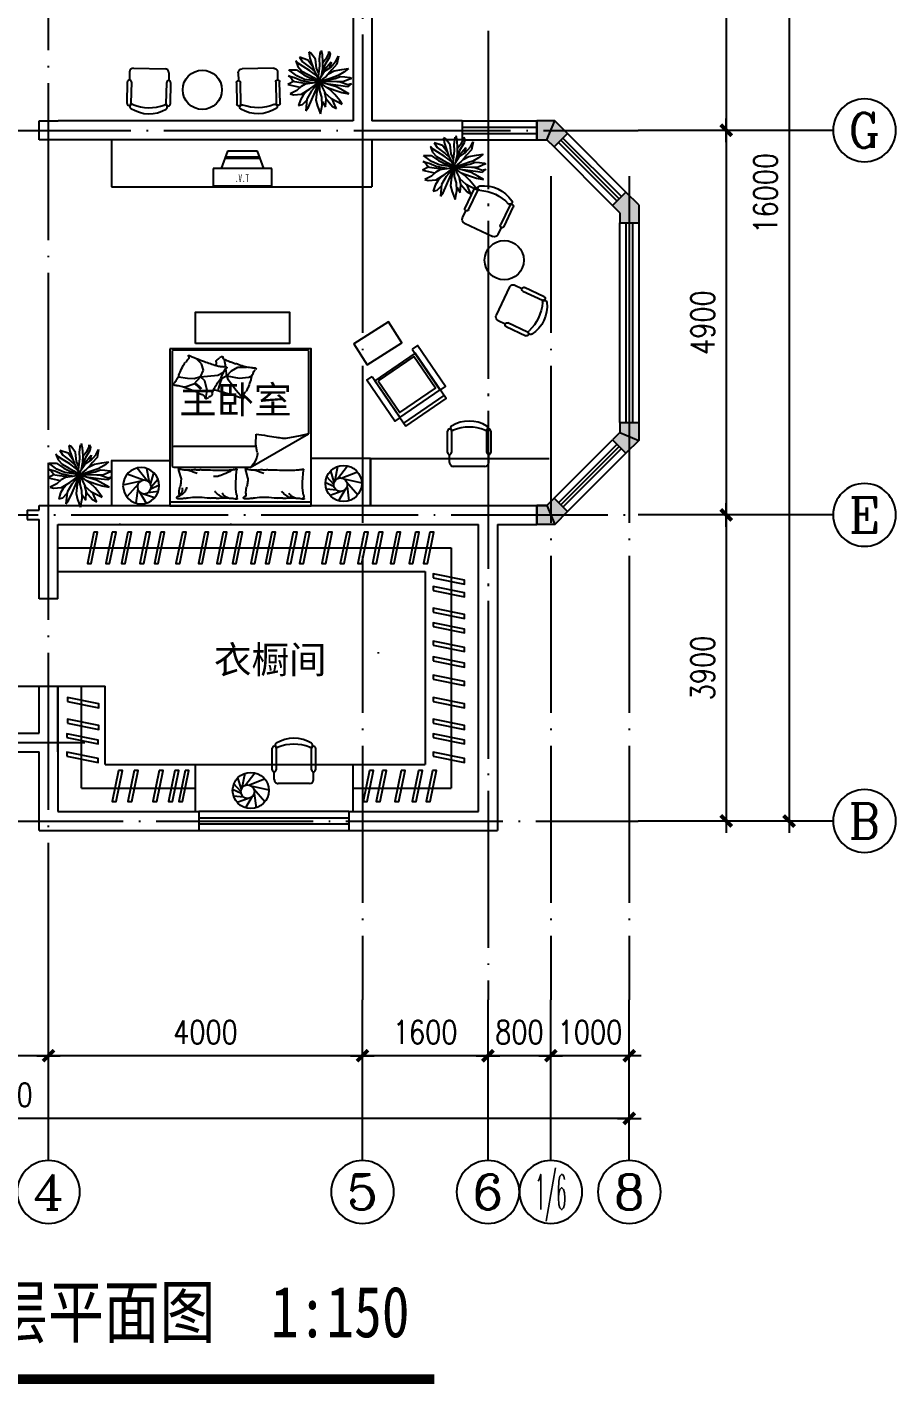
# Model space of a CAD drawing. Extents: x 68494 to 246694, y -171764 to -76879.
# Drawn here: x 166499 to 177568, y -144296 to -127010 of the extents above; entities that cross this region are included whole.
import ezdxf
from ezdxf.enums import TextEntityAlignment as Align

# ---------------------------------------------------------------- set-up
doc = ezdxf.new("R2010")
doc.units = 0
doc.header["$LTSCALE"] = 1000
doc.header["$MEASUREMENT"] = 0
doc.linetypes.add('DOTE', pattern=[2.42, 2, -0.2, 0.02, -0.2])
doc.layers.get('0').update_dxf_attribs({"linetype": 'CONTINUOUS'})
for name, color, linetype in [('111', 30, 'CONTINUOUS'), ('AXIS', 3, 'CONTINUOUS'), ('AXIS_TEXT', 7, 'CONTINUOUS'), ('DOTE', 1, 'DOTE'), ('TEXT', 7, 'CONTINUOUS'), ('Tile', 8, 'CONTINUOUS'), ('WALL', 4, 'CONTINUOUS'), ('WINDOW', 51, 'CONTINUOUS'), ('WINDOW_TEXT', 7, 'CONTINUOUS'), ('家具', 30, 'CONTINUOUS')]:
    doc.layers.add(name, color=color, linetype=linetype)
doc.styles.add('COMPLEX', font='COMPLEX')
doc.styles.add('DIM_FONT', font='SIMPLEX', dxfattribs={"width": 0.8})
doc.styles.add('HZTXT', font='', dxfattribs={"width": 0.7, "height": 600})
doc.styles.get("Standard").update_dxf_attribs({"font": ''})
doc.styles.get('HZTXT').set_extended_font_data('FangSong_GB2312')
doc.styles.get('Standard').set_extended_font_data('KaiTi_GB2312')
doc.dimstyles.new('AXIS', dxfattribs={"dimtxt": 300, "dimasz": 1, "dimexe": 250, "dimexo": 300, "dimgap": 150, "dimtad": 1, "dimdec": 0, "dimzin": 0, "dimdsep": 46, "dimtxsty": 'DIM_FONT', "dimblk": '_DIMX', "dimblk1": 'DIMBK1', "dimblk2": 'DIMBK1', "dimcen": 1, "dimse1": 1, "dimse2": 1, "dimclrt": 7, "dimadec": 0, "dimazin": 0, "dimtfac": 1, "dimtdec": 0, "dimtix": 1, "dimtmove": 2, "dimatfit": 3, "dimldrblk": '_DIMX', "dimfxl": 1, "dimtvp": 1.5, "dimtolj": 1, "dimtzin": 0, "dimarcsym": 0})

# ---------------------------------------------------------------- blocks, each defined once
blk = doc.blocks.new('M_C5')
for p, q in [((-71, 21), (-106, 120)), ((-60, 63), (-50, 152)), ((-28, 86), (7, 160)), ((-9, 88), (59, 149)), ((-54, -14), (-154, 45)), ((12, 83), (112, 114)), ((26, 75), (152, 50)), ((42, 53), (156, -35)), ((48, 21), (102, -123)), ((-26, -30), (-153, -47)), ((14, -26), (-99, -126)), ((41, -2), (5, -160))]:
    blk.add_line(p, q)
for centre, radius in [((0, 0), 160), ((-11, 28), 60)]:
    blk.add_circle(centre, radius)
at = {"width": 0.8, "flags": 9}
for tag in ['XSIZE', 'YSIZE']:
    blk.add_attdef(tag, (0, 0), '', height=0.5, dxfattribs=at)
blk = doc.blocks.new('M_F3')
for p, q in [((-137, 463), (-172, 477)), ((-172, 477), (-155, 384)), ((-65, 367), (-137, 463)), ((-1, 371), (16, 486)), ((26, 511), (42, 438)), ((42, 438), (49, 319)), ((118, 392), (151, 452)), ((151, 452), (149, 488)), ((149, 488), (172, 452)), ((172, 452), (160, 396)), ((-379, 338), (-344, 250)), ((-336, 298), (-379, 338)), ((-344, 250), (-280, 177)), ((-260, 250), (-336, 298)), ((-184, 352), (-317, 396)), ((-317, 396), (-270, 321)), ((-270, 321), (-143, 227)), ((-157, 187), (-260, 250)), ((-105, 242), (-184, 352)), ((-155, 384), (-89, 196)), ((-143, 227), (-77, 167)), ((-50, 223), (-65, 367)), ((-11, 137), (-50, 223)), ((-17, 89), (3, 267)), ((3, 267), (-1, 371)), ((86, 275), (35, 153)), ((49, 319), (46, 206)), ((49, 309), (118, 392)), ((80, 173), (176, 235)), ((160, 396), (86, 275)), ((87, 205), (184, 321)), ((184, 321), (160, 227)), ((176, 235), (262, 331)), ((277, 286), (197, 198)), ((262, 331), (301, 415)), ((301, 415), (277, 286)), ((-405, 13), (-504, -36)), ((-468, 83), (-494, 98)), ((-494, 98), (-398, 71)), ((-490, 194), (-367, 196)), ((-363, 102), (-490, 194)), ((-435, 39), (-468, 83)), ((-393, 2), (-435, 39)), ((-398, 71), (-285, 27)), ((-202, -25), (-393, 2)), ((-367, 196), (-250, 117)), ((-237, 44), (-363, 102)), ((-285, 27), (-153, -2)), ((-280, 177), (-178, 123)), ((-250, 117), (-45, 15)), ((-67, 21), (-237, 44)), ((-178, 123), (-91, 75)), ((-45, 102), (-157, 187)), ((-157, -111), (1, 3)), ((1, 3), (-126, -140)), ((-120, -276), (1, 3)), ((1, 3), (-116, -15)), ((-91, 75), (1, 3)), ((-89, 196), (1, 3)), ((1, 3), (-67, 21)), ((1, 3), (-42, -144)), ((1, 3), (-17, 89)), ((1, 3), (14, 71)), ((170, 60), (1, 3)), ((57, 58), (1, 3)), ((1, 3), (248, 58)), ((155, 8), (1, 3)), ((1, 3), (88, -178)), ((83, -65), (1, 3)), ((270, -77), (1, 3)), ((7, -140), (1, 3)), ((14, 71), (80, 173)), ((46, 206), (24, 94)), ((106, 92), (57, 58)), ((87, 205), (58, 144)), ((166, 158), (106, 92)), ((141, 130), (236, 181)), ((275, 6), (155, 8)), ((197, 198), (166, 158)), ((229, 81), (170, 60)), ((295, 104), (229, 81)), ((236, 181), (355, 202)), ((248, 58), (334, 89)), ((371, 4), (275, 6)), ((390, 158), (295, 104)), ((330, 5), (453, -38)), ((334, 89), (402, 85)), ((355, 202), (460, 215)), ((454, 39), (371, 4)), ((460, 215), (390, 158)), ((402, 85), (482, 73)), ((507, 60), (454, 39)), ((482, 73), (507, 60)), ((-504, -36), (-311, -82)), ((-363, -136), (-468, -188)), ((-468, -188), (-414, -205)), ((-414, -205), (-287, -190)), ((-293, -71), (-363, -136)), ((-260, -209), (-303, -280)), ((-227, -32), (-293, -71)), ((-287, -190), (-157, -111)), ((-195, -134), (-260, -209)), ((-116, -15), (-227, -32)), ((-126, -140), (-200, -269)), ((-153, -2), (-82, -10)), ((-42, -144), (-56, -288)), ((36, -242), (7, -140)), ((164, -117), (83, -65)), ((108, -265), (85, -173)), ((88, -178), (180, -255)), ((342, -59), (103, -28)), ((109, -82), (260, -134)), ((246, -199), (164, -117)), ((324, -294), (246, -199)), ((260, -134), (357, -167)), ((377, -132), (270, -77)), ((447, -73), (342, -59)), ((357, -167), (468, -188)), ((468, -188), (377, -132)), ((507, -23), (447, -73)), ((453, -38), (507, -23)), ((-303, -280), (-334, -374)), ((-334, -374), (-270, -355)), ((-270, -355), (-204, -288)), ((-200, -269), (-219, -455)), ((-219, -455), (-176, -399)), ((-176, -399), (-120, -276)), ((-56, -288), (-32, -384)), ((-32, -384), (14, -505)), ((14, -505), (40, -370)), ((40, -370), (36, -242)), ((40, -311), (98, -395)), ((98, -395), (106, -265)), ((106, -265), (207, -386)), ((180, -255), (262, -299)), ((246, -367), (203, -267)), ((207, -386), (271, -420)), ((271, -420), (246, -367)), ((262, -299), (359, -349)), ((359, -349), (324, -294))]:
    blk.add_line(p, q)
at = {"width": 0.8, "flags": 9}
for tag, p in [('XSIZE', (-2, 0)), ('YSIZE', (0, 0))]:
    blk.add_attdef(tag, p, '', height=0.2, dxfattribs=at)
blk = doc.blocks.new('_DIMX')
blk.add_line((-150, 0), (150, 0))
at = {"const_width": 50}
blk.add_lwpolyline([(-70, -70), (70, 70)], dxfattribs=at)
blk = doc.blocks.new('*D282')
at = {"color": 0, "linetype": 'ByBlock', "transparency": 16777216}
blk.add_line((174170, -140914), (159572, -140914), dxfattribs=at)
at = {"color": 0, "linetype": 'ByBlock', "transparency": 16777216, "rotation": 180.0000000000004}
blk.add_blockref('_DIMX', (159571, -140914), dxfattribs=at)
at = {"color": 0, "linetype": 'ByBlock', "transparency": 16777216}
blk.add_blockref('_DIMX', (174171, -140914), dxfattribs=at)
at = {"color": 7, "linetype": 'ByBlock', "transparency": 16777216, "insert": (166056, -140614), "char_height": 300, "attachment_point": 5, "style": 'DIM_FONT'}
blk.add_mtext('\\A1;14600', dxfattribs=at)
blk = doc.blocks.new('DIMBK1')
at = {"color": 0}
blk.add_line((-1, 0), (1, 0), dxfattribs=at)
blk.add_circle((0, 0), 0.25, dxfattribs=at)
blk = doc.blocks.new('*D281')
at = {"color": 0, "linetype": 'ByBlock', "transparency": 16777216}
blk.add_line((170770, -140115), (166772, -140115), dxfattribs=at)
at = {"color": 0, "linetype": 'ByBlock', "transparency": 16777216, "rotation": 180.0000000000007}
blk.add_blockref('_DIMX', (166771, -140115), dxfattribs=at)
at = {"color": 0, "linetype": 'ByBlock', "transparency": 16777216}
blk.add_blockref('_DIMX', (170771, -140115), dxfattribs=at)
at = {"color": 7, "linetype": 'ByBlock', "transparency": 16777216, "insert": (168771, -139815), "char_height": 300, "attachment_point": 5, "style": 'DIM_FONT'}
blk.add_mtext('\\A1;4000', dxfattribs=at)
blk = doc.blocks.new('*D260')
at = {"color": 0, "linetype": 'ByBlock', "transparency": 16777216}
blk.add_line((166770, -140115), (164272, -140115), dxfattribs=at)
at = {"color": 0, "linetype": 'ByBlock', "transparency": 16777216, "rotation": 180}
blk.add_blockref('_DIMX', (164271, -140115), dxfattribs=at)
at = {"color": 0, "linetype": 'ByBlock', "transparency": 16777216}
blk.add_blockref('_DIMX', (166771, -140115), dxfattribs=at)
at = {"color": 7, "linetype": 'ByBlock', "transparency": 16777216, "insert": (165521, -139815), "char_height": 300, "attachment_point": 5, "style": 'DIM_FONT'}
blk.add_mtext('\\A1;2500', dxfattribs=at)
blk = doc.blocks.new('_AXISO')
blk.add_circle((0, 0), 0.5)
at = {"layer": 'AXIS_TEXT', "style": 'COMPLEX', "width": 1.041667}
blk.add_attdef('A', text='', height=0.56, dxfattribs=at).set_placement((-0.25, -0.28), (0.25, -0.28), align=Align.FIT)
blk = doc.blocks.new('M_C32CXI')
for p, q in [((-188, 275), (87, 275)), ((87, 225), (-188, 225)), ((212, 250), (112, 250)), ((262, 200), (262, -200)), ((-188, -225), (87, -225)), ((87, -275), (-188, -275)), ((212, -250), (112, -250))]:
    blk.add_line(p, q)
for centre, radius, start, end in [((111, 0), 426, 148.1092, 211.8908), ((-227, 210), 28.1, 338.7607, 148.1092), ((314, 0), 552, 158.7607, 201.2393), ((-188, 250), 25, 90, 270), ((87, 250), 25, 270, 90), ((212, 200), 50, 0, 90), ((-227, -210), 28.1, 211.8908, 21.2393), ((-188, -250), 25, 90, 270), ((87, -250), 25, 270, 90), ((212, -200), 50, 270, 0)]:
    blk.add_arc(centre, radius, start, end)
at = {"width": 0.8, "flags": 9}
for tag in ['XSIZE', 'YSIZE']:
    blk.add_attdef(tag, (0, 0), '', height=0.5, dxfattribs=at)
blk = doc.blocks.new('M_C54TQD')
for p, q in [((0, -52), (1500, -52)), ((26, -509), (26, -1968)), ((853, -489), (46, -489)), ((853, -489), (1472, -916)), ((46, -761), (915, -761)), ((1472, -1968), (1472, -916)), ((381, -1368), (395, -1471)), ((778, -1368), (698, -1472)), ((161, -1514), (137, -1518)), ((255, -1552), (161, -1514)), ((324, -1645), (255, -1552)), ((395, -1471), (369, -1593)), ((528, -1559), (509, -1470)), ((548, -1617), (528, -1559)), ((698, -1472), (623, -1603)), ((90, -1638), (87, -1645)), ((188, -1621), (90, -1638)), ((257, -1618), (188, -1621)), ((324, -1645), (257, -1618)), ((369, -1593), (324, -1645)), ((324, -1645), (510, -1664)), ((324, -1645), (355, -1728)), ((355, -1728), (335, -1810)), ((510, -1664), (560, -1700)), ((605, -1658), (548, -1617)), ((560, -1700), (572, -1709)), ((605, -1658), (594, -1752)), ((623, -1603), (605, -1658)), ((605, -1658), (734, -1626)), ((605, -1658), (655, -1721)), ((655, -1721), (720, -1769)), ((734, -1626), (837, -1640)), ((837, -1640), (873, -1660)), ((335, -1810), (281, -1873)), ((592, -1767), (580, -1861)), ((720, -1769), (813, -1769)), ((46, -1988), (1452, -1988))]:
    blk.add_line(p, q)
blk.add_lwpolyline([(0, -2000), (0, 0), (1500, 0), (1500, -2000)], close=True)
for points in [[(101, -127, -0.263368), (73, -108, -0.494818), (82, -89, -0.049225), (100, -88, -0.036831), (124, -89, -0.031893), (161, -97, 0.035782), (195, -104, 0.032941), (285, -110, 0.026564), (396, -104, 0.017905), (434, -99, -0.033397), (454, -97, -0.03204), (491, -97, 0.018442), (555, -101, 0.010837), (620, -100, 0.014624), (668, -97, 0.111249), (691, -89, -0.153708), (708, -86, -0.076444), (715, -87, -0.215512), (717, -89, -0.585858), (714, -92, 0.363489), (709, -95, 0.191716), (709, -106, -0.129675), (711, -123, -0.01735), (708, -140, 0.019326), (706, -155, 0.018818), (699, -223, 0.021828), (698, -283, 0.006204), (700, -316, 0.001963), (706, -423, 0.028341), (710, -459, -0.117014), (709, -468, -0.36606), (708, -469, -0.03973), (694, -466, -0.048309), (681, -461, 0.062981), (670, -457, 0.04058), (647, -454, 0.014345), (580, -451, 0.005484), (454, -452, 0.007153), (358, -455, 0.008762), (316, -458, -0.008153), (270, -461, -0.06251), (213, -456, 0.078669), (167, -454, 0.047825), (145, -459, -0.034494), (114, -466, -0.023571), (89, -469, -0.510228), (88, -468), (95, -438), (116, -356, 0.073041), (118, -336, 0.023305), (112, -275, 0.018299), (108, -252, -0.01097), (101, -214, -0.042281), (98, -180, -0.027201), (101, -126)], [(99, -143, -0.05369), (114, -156, -0.070312), (122, -168, -0.015448), (125, -177, -0.013244), (129, -187, -0.082127), (132, -205, -0.064164), (129, -228)], [(101, -127, -0.077379), (136, -152, -0.077379), (161, -187, -0.047525), (171, -211, -0.047525), (176, -238)], [(575, -101, 0.027842), (551, -111, 0.048685), (539, -119, 0.023666), (511, -144, 0.031223), (492, -164, 0.046801), (486, -172, 0.023191), (478, -189)], [(657, -95, 0.088153), (622, -98, 0.088153), (591, -114, 0.077547), (569, -135, 0.077547), (555, -162)], [(810, -127, -0.263368), (782, -108, -0.494818), (791, -89, -0.049225), (809, -88, -0.036831), (833, -89, -0.031893), (871, -97, 0.035782), (905, -104, 0.032941), (994, -110, 0.026564), (1106, -104, 0.017905), (1143, -99, -0.033397), (1163, -97, -0.03204), (1200, -97, 0.018442), (1265, -101, 0.010837), (1329, -100, 0.014624), (1377, -97, 0.111249), (1400, -89, -0.153708), (1417, -86, -0.076444), (1424, -87, -0.215512), (1426, -89, -0.585858), (1423, -92, 0.363489), (1419, -95, 0.191716), (1419, -106, -0.129675), (1421, -123, -0.01735), (1418, -140, 0.019326), (1415, -155, 0.018818), (1408, -223, 0.021828), (1407, -283, 0.006204), (1409, -316, 0.001963), (1415, -423, 0.028341), (1419, -459, -0.117014), (1419, -468, -0.36606), (1417, -469, -0.03973), (1404, -466, -0.048309), (1390, -461, 0.062981), (1379, -457, 0.04058), (1356, -454, 0.014345), (1289, -451, 0.005484), (1164, -452, 0.007153), (1067, -455, 0.008762), (1025, -458, -0.008153), (979, -461, -0.06251), (922, -456, 0.078669), (877, -454, 0.047825), (854, -459, -0.034494), (823, -466, -0.023571), (798, -469, -0.510228), (797, -468), (805, -438), (825, -356, 0.073041), (827, -336, 0.023305), (821, -275, 0.018299), (817, -252, -0.01097), (810, -214, -0.042281), (807, -180, -0.027201), (810, -126)], [(1284, -101, 0.027842), (1260, -111, 0.048685), (1248, -119, 0.023666), (1220, -144, 0.031223), (1201, -164, 0.046801), (1196, -172, 0.023191), (1188, -189)], [(1366, -95, 0.088153), (1332, -98, 0.088153), (1300, -114, 0.077547), (1279, -135, 0.077547), (1265, -162)], [(191, -454, 0.009729), (219, -445, 0.009729), (246, -435, 0.007971), (267, -426, 0.007971), (289, -416)], [(661, -455, 0.016108), (622, -429, 0.024599), (595, -414, 0.009477), (546, -391, 0.015937), (516, -378, 0.072521), (500, -375, 0.033339), (463, -375)], [(901, -454, 0.009729), (928, -445, 0.009729), (955, -435, 0.007971), (977, -426, 0.007971), (998, -416)], [(853, -489, -0.085272), (917, -599, -0.124044), (926, -686), (912, -782), (914, -912)], [(914, -912, 0.007867), (1032, -894, 0.009508), (1128, -876, 0.006616), (1193, -862, -0.023828), (1212, -858, -0.080713), (1230, -859, -0.009591), (1383, -891, -0.013133), (1416, -899, -0.007859), (1472, -916)], [(464, -1480, 0.025626), (476, -1478, 0.0108), (605, -1436, 0.00456), (692, -1405, 0.01125), (727, -1391, 0.069394), (746, -1380, -0.079756), (763, -1371, -0.106399), (778, -1368, -0.328642), (782, -1372, -0.299547), (779, -1378, 0.189917), (774, -1387, 0.033518), (773, -1397, 0.075627), (773, -1402, 0.053489), (776, -1410, 0.017838), (788, -1432, 0.038394), (805, -1456, -0.059529), (816, -1472, -0.035943), (826, -1498, -0.011245), (852, -1585, -0.006203), (862, -1624, 0.010783), (868, -1647, 0.019485), (873, -1660, 0.005062), (892, -1710, 0.101392), (909, -1736, -0.223768), (914, -1749, -0.25558), (911, -1754, -0.081563), (895, -1759, -0.071805), (878, -1759, 0.069985), (861, -1759, 0.03546), (801, -1772, 0.029432), (732, -1797, 0.001554), (699, -1811, -0.00152), (665, -1826, -0.004735), (629, -1840, 0.00382), (586, -1859, 0.296001), (564, -1891, -0.649774), (542, -1900, -0.02319), (538, -1895, 0.0288), (534, -1892, 0.005727), (527, -1886, -0.004358), (519, -1878, -0.027528), (502, -1861, -0.046214), (493, -1850, -0.194121), (490, -1833, 0.133719), (489, -1809, 0.005779), (482, -1787, 0.008882)]]:
    blk.add_lwpolyline(points, format="xyb")
blk.add_lwpolyline([(58, -1583, 0.101392), (40, -1559, -0.223768), (34, -1546, -0.25558), (36, -1541, -0.081563), (52, -1535, -0.071805), (69, -1534, 0.069985), (86, -1532, 0.03546), (145, -1515, 0.029432), (211, -1485, 0.001554), (244, -1468, -0.00152), (276, -1451, -0.004735), (311, -1433, 0.00382), (353, -1412, 0.296001), (372, -1378, -0.649774), (393, -1367, -0.02319), (398, -1372, 0.0288), (402, -1375, 0.005727), (409, -1380, -0.004358), (418, -1387, -0.027528), (436, -1403, -0.046214), (445, -1414, -0.194121), (450, -1430, 0.133719), (453, -1454, 0.011505), (471, -1496, 0.008882), (497, -1550, 0.012426), (535, -1618, -0.033612), (547, -1644), (570, -1701), (588, -1744, 0.224341), (603, -1757, -0.722772), (603, -1766, -0.103513), (599, -1767, 0.053465), (592, -1767, 0.030109), (569, -1772, -0.031436), (547, -1776, -0.05324), (532, -1776, 0.05518), (517, -1777, 0.056271), (492, -1783, 0.0108), (366, -1835, 0.00456), (281, -1873, 0.01125), (247, -1889, 0.069394), (229, -1902, -0.079756), (213, -1912, -0.106399), (199, -1915, -0.328642), (195, -1912, -0.299547), (196, -1906, 0.189917), (201, -1896, 0.033518), (202, -1886, 0.075627), (201, -1882, 0.053489), (197, -1874, 0.017838), (184, -1853, 0.038394), (165, -1830, -0.059529), (153, -1815, -0.035943), (140, -1790, -0.011245), (108, -1705, -0.006203), (95, -1667, 0.010783), (87, -1645, 0.019485), (82, -1632, 0.005062)], format="xyb", close=True)
for centre, start, end in [((46, -509), 90, 180), ((46, -741), 180, 270), ((46, -1968), 180, 270), ((1452, -1968), 270, 0)]:
    blk.add_arc(centre, 20, start, end)
at = {"style": 'DIM_FONT', "width": 0.8, "flags": 9}
for tag in ['XSIZE', 'YSIZE']:
    blk.add_attdef(tag, (0, 0), '', height=0.5, dxfattribs=at)
blk = doc.blocks.new('TV1')
for p, q in [((-273, 122), (-192, 342)), ((-226, 249), (224, 249)), ((-220, 266), (218, 266)), ((-192, 342), (190, 342)), ((190, 342), (271, 122)), ((-377, 122), (373, 122)), ((-377, -98), (-377, 122)), ((373, 122), (373, -98)), ((373, -98), (-377, -98))]:
    blk.add_line(p, q)
at = {"style": 'HZTXT', "width": 0.763189}
blk.add_text('T.V.', height=100, dxfattribs=at).set_placement((-85, -51), (93, -51), align=Align.FIT)
blk = doc.blocks.new('*D240')
at = {"color": 0, "linetype": 'ByBlock', "transparency": 16777216}
blk.add_line((176207, -121126), (176207, -137124), dxfattribs=at)
for p, rotation in [((176207, -121125), 90), ((176207, -137125), 270)]:
    blk.add_blockref('_DIMX', p, dxfattribs=dict(at, rotation=rotation))
at = {"color": 7, "linetype": 'ByBlock', "transparency": 16777216, "insert": (175907, -129127), "char_height": 300, "attachment_point": 5, "rotation": 90, "style": 'DIM_FONT'}
blk.add_mtext('\\A1;16000', dxfattribs=at)
blk = doc.blocks.new('*D239')
at = {"color": 0, "linetype": 'ByBlock', "transparency": 16777216}
blk.add_line((172370, -140115), (170772, -140115), dxfattribs=at)
at = {"color": 0, "linetype": 'ByBlock', "transparency": 16777216, "rotation": 180.0000000000007}
blk.add_blockref('_DIMX', (170771, -140115), dxfattribs=at)
at = {"color": 0, "linetype": 'ByBlock', "transparency": 16777216}
blk.add_blockref('_DIMX', (172371, -140115), dxfattribs=at)
at = {"color": 7, "linetype": 'ByBlock', "transparency": 16777216, "insert": (171571, -139815), "char_height": 300, "attachment_point": 5, "style": 'DIM_FONT'}
blk.add_mtext('\\A1;1600', dxfattribs=at)
blk = doc.blocks.new('*D238')
at = {"color": 0, "linetype": 'ByBlock', "transparency": 16777216}
blk.add_line((175407, -133226), (175407, -137124), dxfattribs=at)
for p, rotation in [((175407, -133225), 90), ((175407, -137125), 270)]:
    blk.add_blockref('_DIMX', p, dxfattribs=dict(at, rotation=rotation))
at = {"color": 7, "linetype": 'ByBlock', "transparency": 16777216, "insert": (175107, -135175), "char_height": 300, "attachment_point": 5, "rotation": 90, "style": 'DIM_FONT'}
blk.add_mtext('\\A1;3900', dxfattribs=at)
blk = doc.blocks.new('*D237')
at = {"color": 0, "linetype": 'ByBlock', "transparency": 16777216}
blk.add_line((175407, -128326), (175407, -133224), dxfattribs=at)
for p, rotation in [((175407, -128325), 90), ((175407, -133225), 270)]:
    blk.add_blockref('_DIMX', p, dxfattribs=dict(at, rotation=rotation))
at = {"color": 7, "linetype": 'ByBlock', "transparency": 16777216, "insert": (175107, -130775), "char_height": 300, "attachment_point": 5, "rotation": 90, "style": 'DIM_FONT'}
blk.add_mtext('\\A1;4900', dxfattribs=at)
blk = doc.blocks.new('M_C16')
at = {"linetype": 'Continuous'}
for p, q in [((-312, 542), (-312, 676)), ((-312, 630), (313, 630)), ((-312, 542), (313, 542)), ((-312, 535), (-312, -29))]:
    blk.add_line(p, q, dxfattribs=at)
for points in [[(-309, -88), (-309, 545), (-389, 545), (-389, -88)], [(310, -88), (310, 545), (391, 545), (391, -88)], [(-275, 0), (-275, 491), (275, 491), (275, 0)]]:
    blk.add_lwpolyline(points, close=True, dxfattribs=at)
blk.add_lwpolyline([(-312, 676), (313, 676), (313, -24), (-312, -24)], dxfattribs=at)
at = {"width": 0.8, "flags": 9}
for tag in ['XSIZE', 'YSIZE']:
    blk.add_attdef(tag, (0, 0), '', height=0.5, dxfattribs=at)
blk = doc.blocks.new('*D232')
at = {"color": 0, "linetype": 'ByBlock', "transparency": 16777216}
blk.add_line((175407, -122326), (175407, -128324), dxfattribs=at)
for p, rotation in [((175407, -122325), 90), ((175407, -128325), 270)]:
    blk.add_blockref('_DIMX', p, dxfattribs=dict(at, rotation=rotation))
at = {"color": 7, "linetype": 'ByBlock', "transparency": 16777216, "insert": (175107, -125325), "char_height": 300, "attachment_point": 5, "rotation": 90, "style": 'DIM_FONT'}
blk.add_mtext('\\A1;6000', dxfattribs=at)
blk = doc.blocks.new('*D224')
at = {"color": 0, "linetype": 'ByBlock', "transparency": 16777216}
for p, q in [((172370, -140115), (172369, -140115)), ((173171, -140115), (172371, -140115)), ((173172, -140115), (173173, -140115))]:
    blk.add_line(p, q, dxfattribs=at)
blk.add_blockref('_DIMX', (172371, -140115), dxfattribs=at)
at = {"color": 0, "linetype": 'ByBlock', "transparency": 16777216, "rotation": 180.0000000000007}
blk.add_blockref('_DIMX', (173171, -140115), dxfattribs=at)
at = {"color": 7, "linetype": 'ByBlock', "transparency": 16777216, "insert": (172771, -139815), "char_height": 300, "attachment_point": 5, "style": 'DIM_FONT'}
blk.add_mtext('\\A1;800', dxfattribs=at)
blk = doc.blocks.new('*D223')
at = {"color": 0, "linetype": 'ByBlock', "transparency": 16777216}
for p, q in [((173170, -140115), (173169, -140115)), ((174171, -140115), (173171, -140115)), ((174172, -140115), (174173, -140115))]:
    blk.add_line(p, q, dxfattribs=at)
blk.add_blockref('_DIMX', (173171, -140115), dxfattribs=at)
at = {"color": 0, "linetype": 'ByBlock', "transparency": 16777216, "rotation": 180.0000000000007}
blk.add_blockref('_DIMX', (174171, -140115), dxfattribs=at)
at = {"color": 7, "linetype": 'ByBlock', "transparency": 16777216, "insert": (173671, -139815), "char_height": 300, "attachment_point": 5, "style": 'DIM_FONT'}
blk.add_mtext('\\A1;1000', dxfattribs=at)

msp = doc.modelspace()

# ---------------------------------------------------------------- hatches: boundary and pattern name
for points in [[(172991.7, -128444.8), (173121.6, -128444.8), (173213.5, -128536.7), (173383.2, -128367), (173221, -128204.8), (172991.7, -128204.8)], [(172991.7, -133104.8), (173121.6, -133104.8), (173213.5, -133013), (173383.2, -133182.7), (173221, -133344.8), (172991.7, -133344.8)]]:
    msp.add_hatch(color=256).paths.add_polyline_path(points)
h = msp.add_hatch(color=256)
h.paths.add_polyline_path([(174171.3, -129155.1), (174129.2, -129113), (173959.5, -129282.7), (174051.3, -129374.5), (174051.3, -129504.4), (174171.3, -129504.4)])
h.paths.add_polyline_path([(174171.3, -129504.4), (174291.3, -129504.4), (174291.3, -129275.1), (174171.3, -129155.1)])
h = msp.add_hatch(color=256)
h.paths.add_polyline_path([(174171.3, -132224.8), (174051.3, -132175.1), (173959.5, -132267), (174129.2, -132436.7), (174171.3, -132394.5)])
h.paths.add_polyline_path([(174171.3, -132045.2), (174051.3, -132045.2), (174051.3, -132175.1), (174171.3, -132224.8)])
h.paths.add_polyline_path([(174291.3, -132045.2), (174171.3, -132045.2), (174171.3, -132224.8), (174291.3, -132274.5)])
h.paths.add_polyline_path([(174291.3, -132274.5), (174171.3, -132224.8), (174171.3, -132394.5)])

# ---------------------------------------------------------------- linework, layer by layer
for p, q in [((172991.7, -128444.8), (172991.7, -128204.8)), ((172991.7, -128204.8), (172991.7, -128444.8)), ((173121.6, -128444.8), (173221, -128204.8)), ((173213.5, -128536.7), (173383.2, -128367)), ((173959.5, -129282.7), (174129.2, -129113)), ((174051.3, -129504.4), (174291.3, -129504.4)), ((174051.3, -132045.2), (174291.3, -132045.2)), ((174051.3, -132175.1), (174291.3, -132274.5)), ((173959.5, -132267), (174129.2, -132436.7)), ((172991.7, -133104.8), (172991.7, -133344.8)), ((173121.6, -133104.8), (173221, -133344.8)), ((173213.5, -133013), (173383.2, -133182.7))]:
    msp.add_line(p, q)
for points in [[(172991.7, -128444.8), (173121.6, -128444.8), (173213.5, -128536.7), (173383.2, -128367), (173221, -128204.8), (172991.7, -128204.8), (172991.7, -128444.8)], [(172991.7, -133104.8), (173121.6, -133104.8), (173213.5, -133013), (173383.2, -133182.7), (173221, -133344.8), (172991.7, -133344.8), (172991.7, -133104.8)]]:
    msp.add_lwpolyline(points)
at = {"layer": '111'}
for p, q in [((167573.8, -128444.8), (167573.8, -129044.9)), ((170891.3, -128444.8), (170891.3, -129044.9)), ((167573.8, -129044.8), (170891.3, -129044.9)), ((167191.2, -136704.8), (167191.2, -135404.8)), ((167491.2, -136404.8), (167491.2, -135404.8)), ((167491.2, -136404.8), (168640.1, -136404.8)), ((168640.1, -136404.8), (170651.8, -136404.7)), ((168640.1, -136404.8), (168640.1, -137004.8)), ((170651.8, -137004.8), (170651.8, -136404.7)), ((167191.2, -136704.8), (168640.1, -136704.8))]:
    msp.add_line(p, q, dxfattribs=at)
at = {"layer": 'AXIS'}
for p, q in [((176768.1, -128324.8), (174282.8, -128324.8)), ((176768.1, -133224.8), (174282.8, -133224.8)), ((176768.1, -137124.8), (174282.8, -137124.8)), ((166771.3, -141451.3), (166771.3, -139402.3)), ((170771.3, -141451.3), (170771.3, -139402.3)), ((172371.3, -141451.3), (172371.3, -139402.3)), ((173171.3, -141451.3), (173171.3, -139402.3)), ((174171.3, -141451.3), (174171.3, -139402.3))]:
    msp.add_line(p, q, dxfattribs=at)
at = {"layer": 'DOTE'}
for p, q in [((166771.3, -139402.3), (166771.3, -119937.2)), ((170771.3, -119845.1), (170771.3, -128906.5)), ((172371.3, -127058.6), (172371.3, -139402.3)), ((172371.3, -127072.4), (172371.3, -136404.7)), ((158559.9, -128324.8), (174282.8, -128324.8)), ((173298.3, -128451.8), (174044.3, -129197.8)), ((170771.3, -128906.5), (170771.3, -139402.3)), ((173171.3, -128906.5), (173171.3, -139402.3)), ((174171.3, -128906.5), (174171.3, -139402.3)), ((174171.3, -129524.8), (174171.3, -132024.8)), ((174044.3, -132351.8), (173298.3, -133097.8)), ((164639.8, -133224.8), (174282.8, -133224.8)), ((158559.9, -136124.8), (167235.5, -136124.8)), ((165721.7, -137124.8), (174282.8, -137124.8))]:
    msp.add_line(p, q, dxfattribs=at)
at = {"layer": 'Tile', "color": 3, "const_width": 120}
msp.add_lwpolyline([(162395.5, -144236.2), (171689.1, -144236.2)], dxfattribs=at)
at = {"layer": 'WALL'}
for p, q in [((170651.2, -126104.3), (170651.2, -128204.8)), ((170891.2, -126104.3), (170891.2, -128204.8)), ((166650.4, -128204.8), (166895.3, -128204.8)), ((166651.2, -128444.8), (166651.2, -128204.8)), ((167983.6, -128204.8), (166895.3, -128204.8)), ((168721.2, -128204.8), (167983.6, -128204.8)), ((170651.2, -128204.8), (168721.2, -128204.8)), ((172041.7, -128204.8), (170891.2, -128204.8)), ((172041.7, -128204.8), (172041.7, -128444.8)), ((173383.2, -128367), (173221, -128204.8)), ((167983.6, -128444.8), (166651.2, -128444.8)), ((168891.2, -128444.8), (167983.6, -128444.8)), ((172041.7, -128444.8), (168891.2, -128444.8)), ((173213.5, -128536.7), (173121.6, -128444.8)), ((174291.3, -129275.1), (174129.2, -129113)), ((174051.3, -129374.5), (173959.5, -129282.7)), ((174291.3, -129275.1), (174291.3, -129504.4)), ((174051.3, -129374.5), (174051.3, -129504.4)), ((174051.3, -132045.2), (174051.3, -132175.1)), ((174291.3, -132045.2), (174291.3, -132274.5)), ((174051.3, -132175.1), (173959.5, -132267)), ((174291.3, -132274.5), (174129.2, -132436.7)), ((166651.2, -133163.4), (166651.2, -133104.8)), ((166651.2, -133104.8), (167151.4, -133104.8)), ((167151.4, -133104.8), (172991.7, -133104.8)), ((173121.6, -133104.8), (172991.7, -133104.8)), ((173213.5, -133013), (173121.6, -133104.8)), ((166501.2, -133163.4), (166501.2, -133283.4)), ((166501.2, -133163.4), (166651.2, -133163.4)), ((173383.2, -133182.7), (173221, -133344.8)), ((166501.2, -133283.4), (166651.2, -133283.4)), ((166651.2, -134294.8), (166651.2, -133283.4)), ((166891.2, -133344.8), (172251.3, -133344.8)), ((166891.2, -134294.8), (166891.2, -133344.8)), ((172251.3, -137004.8), (172251.3, -133344.8)), ((172491.3, -133344.8), (172491.3, -137244.8)), ((172491.3, -133344.8), (172991.7, -133344.8)), ((173221, -133344.8), (172991.7, -133344.8)), ((166891.2, -134294.8), (166651.2, -134294.8)), ((166651.2, -135404.8), (166891.2, -135404.8)), ((166651.2, -136004.8), (166651.2, -135404.8)), ((166651.2, -136004.8), (166651.2, -135404.8)), ((166891.2, -135404.8), (166891.2, -137004.8)), ((166891.2, -136244.8), (166891.2, -135404.8)), ((166051.2, -136004.8), (166651.2, -136004.8)), ((166061.2, -136244.8), (166651.2, -136244.8)), ((166651.2, -137244.8), (166651.2, -136244.8)), ((166891.2, -137004.8), (168686.5, -137004.8)), ((168686.5, -137004.8), (168686.5, -137244.8)), ((170596.5, -137004.8), (172251.3, -137004.8)), ((170596.5, -137004.8), (170596.5, -137244.8)), ((166651.2, -137244.8), (168686.5, -137244.8)), ((170596.5, -137244.8), (172491.3, -137244.8))]:
    msp.add_line(p, q, dxfattribs=at)
at = {"layer": 'WINDOW'}
for p, q in [((172041.7, -128204.8), (172991.7, -128204.8)), ((172041.7, -128284.8), (172991.7, -128284.8)), ((172041.7, -128364.8), (172991.7, -128364.8)), ((173326.6, -128423.5), (174072.6, -129169.6)), ((173383.2, -128367), (174129.2, -129113)), ((172041.7, -128444.8), (172991.7, -128444.8)), ((173213.5, -128536.7), (173959.5, -129282.7)), ((173270, -128480.1), (174016.1, -129226.1)), ((174051.3, -132045.2), (174051.3, -129504.4)), ((174131.3, -132045.2), (174131.3, -129504.4)), ((174211.3, -129504.4), (174211.3, -132045.2)), ((174291.3, -129504.4), (174291.3, -132045.2)), ((173213.5, -133013), (173959.5, -132267)), ((173270, -133069.6), (174016.1, -132323.5)), ((174072.6, -132380.1), (173326.6, -133126.1)), ((174129.2, -132436.7), (173383.2, -133182.7)), ((170596.5, -137004.8), (168686.5, -137004.8)), ((170596.5, -137089.8), (168686.5, -137089.8)), ((168686.5, -137159.8), (170596.5, -137159.8)), ((168686.5, -137244.8), (170596.5, -137244.8))]:
    msp.add_line(p, q, dxfattribs=at)
at = {"layer": '家具'}
for p, q in [((167570, -132532.9), (168318.3, -132532.9)), ((167573.8, -132532.9), (167573.8, -133104.8)), ((170874.6, -132507.4), (170126.3, -132507.4)), ((170874.6, -132504.8), (173151.3, -132504.8)), ((170874.6, -133104.8), (170874.6, -132504.8)), ((170874.6, -132507.4), (170874.6, -133104.8)), ((167688.4, -133344.8), (167673.1, -133344.8)), ((169102.5, -133344.8), (169087.2, -133344.8)), ((166891.2, -133644.8), (171902, -133644.8)), ((171902, -133644.8), (171902, -136704.7)), ((166891.2, -133944.8), (171571.3, -133944.8)), ((171571.3, -133944.8), (171571.3, -136404.7)), ((170971.3, -134975.4), (170971.3, -134990.7)), ((164391.2, -135404.8), (166651.2, -135404.8)), ((166891.2, -135404.8), (167491.2, -135404.8)), ((170651.8, -136404.7), (171571.3, -136404.7)), ((170651.8, -136704.7), (171902, -136704.7))]:
    msp.add_line(p, q, dxfattribs=at)
for points in [[(168642.8, -131042.1), (168642.8, -130642.1), (169842.8, -130642.1), (169842.8, -131042.1)], [(170830.7, -131313.4), (171272.2, -131031.3), (171102.1, -130765), (170660.6, -131047)], [(167347.2, -133445.7), (167266.3, -133843.9), (167316, -133843.9), (167396.9, -133445.7)], [(167581.6, -133445.7), (167500.7, -133843.9), (167550.5, -133843.9), (167631.3, -133445.7)], [(167781.1, -133445.7), (167700.2, -133843.9), (167749.9, -133843.9), (167830.8, -133445.7)], [(168015.5, -133445.7), (167934.6, -133843.9), (167984.4, -133843.9), (168065.3, -133445.7)], [(168201.3, -133445.7), (168120.4, -133843.9), (168170.2, -133843.9), (168251.1, -133445.7)], [(168476.6, -133445.7), (168395.7, -133843.9), (168445.4, -133843.9), (168526.3, -133445.7)], [(168761.3, -133445.7), (168680.4, -133843.9), (168730.2, -133843.9), (168811.1, -133445.7)], [(168995.7, -133445.7), (168914.9, -133843.9), (168964.6, -133843.9), (169045.5, -133445.7)], [(169195.2, -133445.7), (169114.4, -133843.9), (169164.1, -133843.9), (169245, -133445.7)], [(169429.7, -133445.7), (169348.8, -133843.9), (169398.5, -133843.9), (169479.4, -133445.7)], [(169615.5, -133445.7), (169534.6, -133843.9), (169584.3, -133843.9), (169665.2, -133445.7)], [(169890.7, -133445.7), (169809.8, -133843.9), (169859.6, -133843.9), (169940.5, -133445.7)], [(170051.3, -133445.7), (169970.5, -133843.9), (170020.2, -133843.9), (170101.1, -133445.7)], [(170336.1, -133445.7), (170255.2, -133843.9), (170304.9, -133843.9), (170385.8, -133445.7)], [(170570.5, -133445.7), (170489.6, -133843.9), (170539.4, -133843.9), (170620.2, -133445.7)], [(170792.8, -133445.7), (170711.9, -133843.9), (170761.6, -133843.9), (170842.5, -133445.7)], [(170982.2, -133445.7), (170901.3, -133843.9), (170951, -133843.9), (171031.9, -133445.7)], [(171207.9, -133445.7), (171127, -133843.9), (171176.7, -133843.9), (171257.6, -133445.7)], [(171445.7, -133445.7), (171364.8, -133843.9), (171414.6, -133843.9), (171495.5, -133445.7)], [(171631.5, -133445.7), (171550.6, -133843.9), (171600.4, -133843.9), (171681.3, -133445.7)], [(171672.2, -134026.6), (172070.4, -134107.5), (172070.4, -134057.7), (171672.2, -133976.9)], [(171672.2, -134187.2), (172070.4, -134268.1), (172070.4, -134218.3), (171672.2, -134137.5)], [(171672.2, -134462.5), (172070.4, -134543.4), (172070.4, -134493.6), (171672.2, -134412.7)], [(171672.2, -134648.3), (172070.4, -134729.1), (172070.4, -134679.4), (171672.2, -134598.5)], [(171672.2, -134882.7), (172070.4, -134963.6), (172070.4, -134913.8), (171672.2, -134833)], [(171672.2, -135082.2), (172070.4, -135163.1), (172070.4, -135113.3), (171672.2, -135032.4)], [(171672.2, -135316.6), (172070.4, -135397.5), (172070.4, -135347.8), (171672.2, -135266.9)], [(167013.2, -135601.4), (167411.4, -135682.2), (167411.4, -135632.5), (167013.2, -135551.6)], [(171672.2, -135601.4), (172070.4, -135682.2), (172070.4, -135632.5), (171672.2, -135551.6)], [(167013.2, -135876.6), (167411.4, -135957.5), (167411.4, -135907.8), (167013.2, -135826.9)], [(171672.2, -135876.6), (172070.4, -135957.5), (172070.4, -135907.8), (171672.2, -135826.9)], [(167006.8, -136062.4), (167404.9, -136143.3), (167404.9, -136093.5), (167006.8, -136012.7)], [(171672.2, -136062.4), (172070.4, -136143.3), (172070.4, -136093.5), (171672.2, -136012.7)], [(167006.8, -136296.8), (167404.9, -136377.7), (167404.9, -136328), (167006.8, -136247.1)], [(171672.2, -136296.8), (172070.4, -136377.7), (172070.4, -136328), (171672.2, -136247.1)], [(167664.7, -136480), (167583.8, -136878.2), (167633.5, -136878.2), (167714.4, -136480)], [(167864.2, -136480), (167783.3, -136878.2), (167833, -136878.2), (167913.9, -136480)], [(168182.1, -136480), (168101.2, -136878.2), (168150.9, -136878.2), (168231.8, -136480)], [(168381.6, -136480), (168300.7, -136878.2), (168350.4, -136878.2), (168431.3, -136480)], [(168511.6, -136480), (168430.7, -136878.2), (168480.4, -136878.2), (168561.3, -136480)], [(170861.8, -136480), (170780.9, -136878.2), (170830.6, -136878.2), (170911.5, -136480)], [(171027.8, -136480), (170946.9, -136878.2), (170996.6, -136878.2), (171077.5, -136480)], [(171265.4, -136480), (171184.5, -136878.2), (171234.3, -136878.2), (171315.2, -136480)], [(171486.1, -136480), (171405.2, -136878.2), (171454.9, -136878.2), (171535.8, -136480)], [(171664.3, -136480), (171583.4, -136878.2), (171633.1, -136878.2), (171714, -136480)]]:
    msp.add_lwpolyline(points, close=True, dxfattribs=at)
for centre in [(168731.3, -127808.7), (172578.3, -129979.6)]:
    msp.add_circle(centre, 250, dxfattribs=at)

# ---------------------------------------------------------------- block references
at = {"layer": 'AXIS'}
ref = msp.add_blockref('_AXISO', (177168.1, -128324.8), dxfattribs=dict(at, xscale=-800, yscale=800, zscale=800))
ref.add_attrib('A', 'G', dxfattribs={"layer": 'AXIS_TEXT', "height": 448, "style": 'COMPLEX', "width": 1.041667}).set_placement((176968.1, -128548.8), (177368.1, -128548.8), align=Align.FIT)
ref = msp.add_blockref('_AXISO', (177168.1, -133224.8), dxfattribs=dict(at, xscale=-800, yscale=800, zscale=800))
ref.add_attrib('A', 'E', dxfattribs={"layer": 'AXIS_TEXT', "height": 448, "style": 'COMPLEX', "width": 1.171875}).set_placement((176968.1, -133448.8), (177368.1, -133448.8), align=Align.FIT)
ref = msp.add_blockref('_AXISO', (177168.1, -137124.8), dxfattribs=dict(at, xscale=-800, yscale=800, zscale=800))
ref.add_attrib('A', 'B', dxfattribs={"layer": 'AXIS_TEXT', "height": 448, "style": 'COMPLEX', "width": 1.102941}).set_placement((176968.1, -137348.8), (177368.1, -137348.8), align=Align.FIT)
ref = msp.add_blockref('_AXISO', (166771.3, -141851.3), dxfattribs=dict(at, xscale=-800, yscale=800, zscale=800, rotation=180))
ref.add_attrib('A', '4', dxfattribs={"layer": 'AXIS_TEXT', "height": 448, "style": 'COMPLEX', "width": 1.171875}).set_placement((166571.3, -142075.3), (166971.3, -142075.3), align=Align.FIT)
ref = msp.add_blockref('_AXISO', (170771.3, -141851.3), dxfattribs=dict(at, xscale=-800, yscale=800, zscale=800, rotation=180))
ref.add_attrib('A', '5', dxfattribs={"layer": 'AXIS_TEXT', "height": 448, "style": 'COMPLEX', "width": 1.339286}).set_placement((170571.3, -142075.3), (170971.3, -142075.3), align=Align.FIT)
ref = msp.add_blockref('_AXISO', (172371.3, -141851.3), dxfattribs=dict(at, xscale=-800, yscale=800, zscale=800, rotation=180))
ref.add_attrib('A', '6', dxfattribs={"layer": 'AXIS_TEXT', "height": 448, "style": 'COMPLEX', "width": 1.339286}).set_placement((172171.3, -142075.3), (172571.3, -142075.3), align=Align.FIT)
ref = msp.add_blockref('_AXISO', (173171.3, -141851.3), dxfattribs=dict(at, xscale=-800, yscale=800, zscale=800, rotation=180))
ref.add_attrib('A', '1/6', dxfattribs={"layer": 'AXIS_TEXT', "height": 448, "style": 'COMPLEX', "width": 0.367647}).set_placement((172971.3, -142075.3), (173371.3, -142075.3), align=Align.FIT)
ref = msp.add_blockref('_AXISO', (174171.3, -141851.3), dxfattribs=dict(at, xscale=-800, yscale=800, zscale=800, rotation=180))
ref.add_attrib('A', '8', dxfattribs={"layer": 'AXIS_TEXT', "height": 448, "style": 'COMPLEX', "width": 1.339286}).set_placement((173971.3, -142075.3), (174371.3, -142075.3), align=Align.FIT)
at = {"layer": '家具', "xscale": 0.8, "yscale": 0.8, "zscale": 0.8}
for p in [(170224.3, -127710.3), (171940, -128801.4), (167168.2, -132721.4)]:
    msp.add_blockref('M_F3', p, dxfattribs=at)
at = {"layer": '家具'}
for p, rotation in [((168050.9, -127798.5), 88.88285708246872), ((172131.6, -132344), 270), ((169898.1, -136384.7), 270)]:
    msp.add_blockref('M_C32CXI', p, dxfattribs=dict(at, rotation=rotation))
for name, p, xscale, rotation in [('M_C32CXI', (169443.1, -127798.5), -1, 271.1171429175313), ('TV1', (169240.4, -128932.8), -1, 1.310951347477385e-11), ('M_C32CXI', (172363.8, -129355.2), -1, 64.7514502462905), ('M_C32CXI', (172798.7, -130612.6), -1, 334.7514502462905), ('M_C54TQD', (168318.8, -133109.1), -1.2, 180.0000000000038), ('M_C16', (171198.8, -131359.9), -1, 214.4159157642636)]:
    msp.add_blockref(name, p, dxfattribs=dict(at, xscale=xscale, rotation=rotation))
at = {"layer": '家具', "yscale": 1.44, "zscale": 1.44}
for p, xscale, rotation in [((167950.6, -132852.2), -1.44, 270.0000000000038), ((170531.8, -132824.4), 1.44, 90.00000000000456), ((169348.2, -136735.1), 1.44, 90.00000000000456)]:
    msp.add_blockref('M_C5', p, dxfattribs=dict(at, xscale=xscale, rotation=rotation))

# ---------------------------------------------------------------- texts
at = {"layer": 'TEXT', "width": 0.8}
msp.add_text('别墅二型三层平面图  1:150', height=650, dxfattribs=at).set_placement((162512.2, -143702.9))
at = {"layer": 'WINDOW_TEXT'}
for s, p in [('主卧室', (168436.6, -131932.6)), ('衣橱间', (168881.1, -135245))]:
    msp.add_text(s, height=350, dxfattribs=at).set_placement(p)

# ---------------------------------------------------------------- dimensions: what is measured, and where the dimension line sits
at = {"layer": 'AXIS'}
for base, p1, p2, angle, picture, middle in [((176206.6, -137124.8), (174282.8, -121124.8), (174282.8, -137124.8), 270, '*D240', (175906.6, -129127.4)), ((159571.3, -140914), (174171.3, -139402.3), (159571.3, -139402.3), 180, '*D282', (166055.8, -140614))]:
    dim = msp.add_linear_dim(base=base, p1=p1, p2=p2, angle=angle, dimstyle='AXIS', dxfattribs=at)
    dim.commit()
    dim.dimension.update_dxf_attribs({"geometry": picture, "text_midpoint": middle, "dimtype": 161})
for base, p1, p2, angle, picture, middle in [((175406.6, -128324.8), (174282.8, -122324.8), (174282.8, -128324.8), 270, '*D232', (175106.6, -125324.8)), ((175406.6, -133224.8), (174282.8, -128324.8), (174282.8, -133224.8), 270, '*D237', (175106.6, -130774.8)), ((175406.6, -137124.8), (174282.8, -133224.8), (174282.8, -137124.8), 270, '*D238', (175106.6, -135174.8)), ((164271.3, -140115.4), (166771.3, -139402.3), (164271.3, -139402.3), 180, '*D260', (165521.3, -139815.4)), ((166771.3, -140115.4), (170771.3, -139402.3), (166771.3, -139402.3), 180, '*D281', (168771.3, -139815.4)), ((170771.3, -140115.4), (172371.3, -139402.3), (170771.3, -139402.3), 180, '*D239', (171571.3, -139815.4)), ((172371.3, -140115.4), (173171.3, -139402.3), (172371.3, -139402.3), 180, '*D224', (172771.3, -139815.4)), ((173171.3, -140115.4), (174171.3, -139402.3), (173171.3, -139402.3), 180, '*D223', (173671.3, -139815.4))]:
    dim = msp.add_linear_dim(base=base, p1=p1, p2=p2, angle=angle, dimstyle='AXIS', dxfattribs=at)
    dim.commit()
    dim.dimension.update_dxf_attribs({"geometry": picture, "text_midpoint": middle})

doc.saveas('drawing.dxf')
